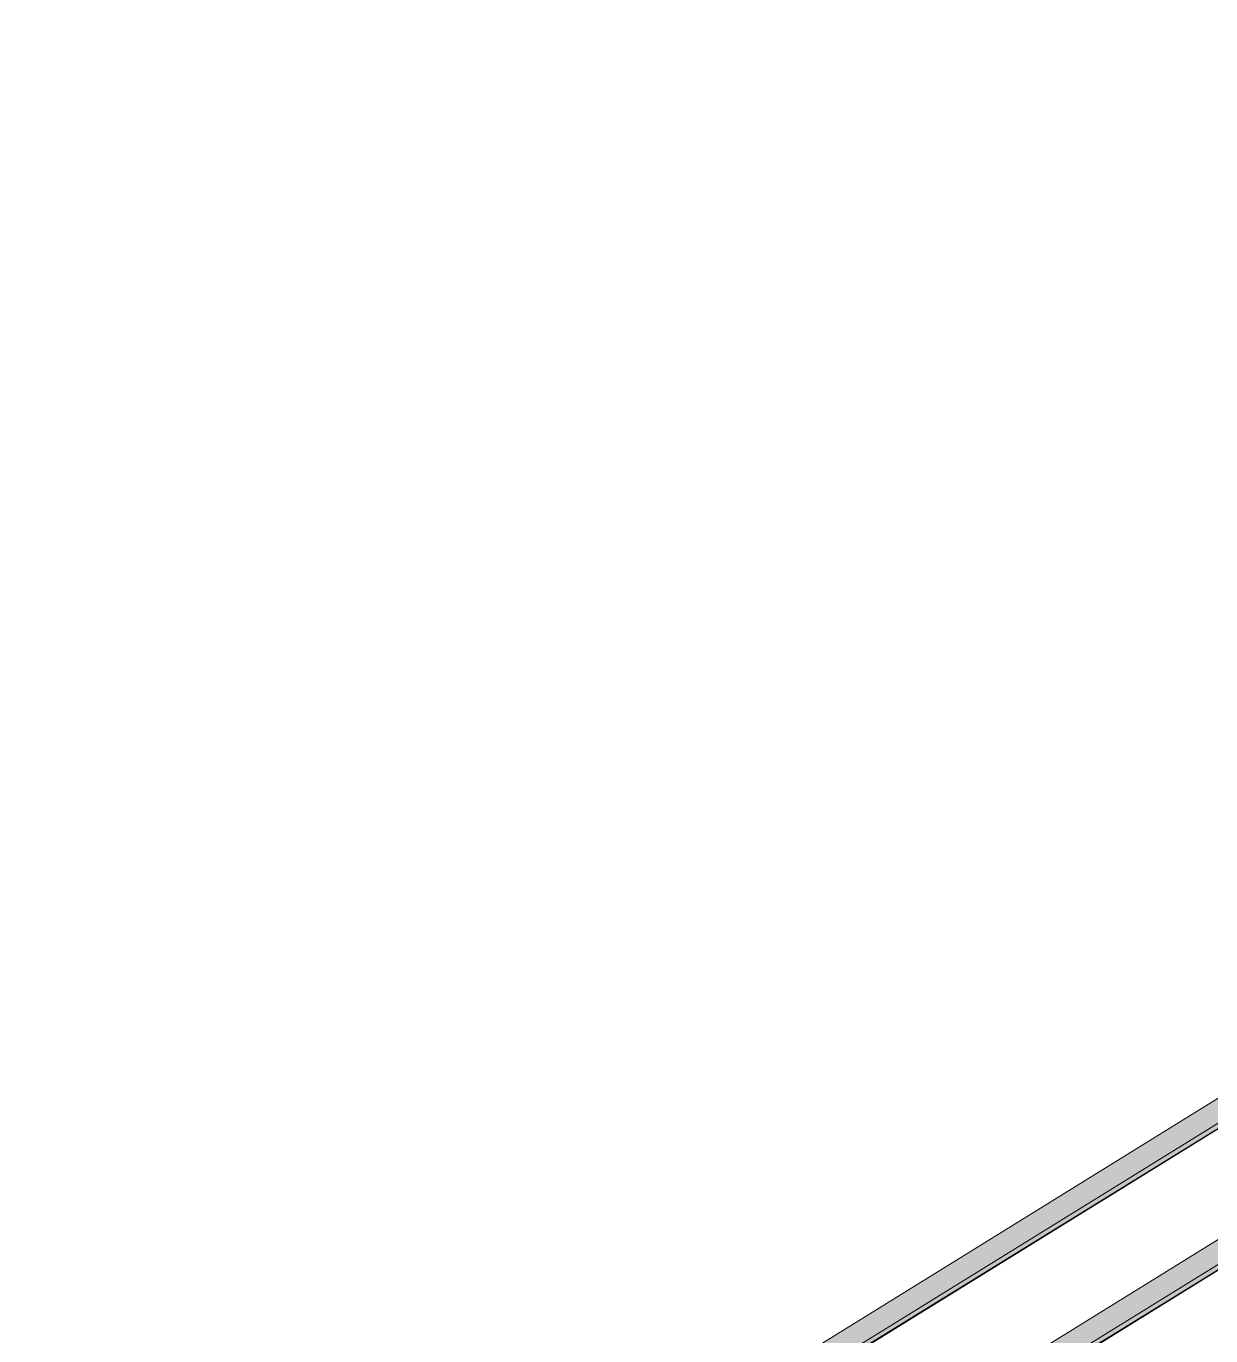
# Model space of a CAD drawing. Header units: inches. Extents: x -6642 to -982, y -7245 to 4230.
# Drawn here: x -2826.5 to -2408.4, y 3710.1 to 4172.5 of the extents above; entities that cross this region are included whole.
import ezdxf

# ---------------------------------------------------------------- set-up
doc = ezdxf.new("R2010")
doc.units = ezdxf.units.IN
doc.header["$MEASUREMENT"] = 0
doc.layers.add('S-BEAM', color=12, linetype='Continuous', lineweight=9)

# ---------------------------------------------------------------- blocks, each defined once
blk = doc.blocks.new('Z-Girder - Z-Girder-1581830-STRUCTURAL SCHEMATIC  - 3D - 2')
at = {"layer": 'S-BEAM'}
for points in [[(-10669.03, 3532.83), (-9636.56, 4171.6), (-9638.29, 4172.5), (-10670.76, 3533.73)], [(-10668.89, 3532.6), (-9636.42, 4171.37), (-9636.56, 4171.6), (-10669.03, 3532.83), (-10668.94, 3532.73)], [(-10668.78, 3526.33), (-9636.31, 4165.11), (-9636.42, 4171.37), (-10668.89, 3532.6)], [(-10668.72, 3526.24), (-9636.29, 4165.05), (-9636.31, 4165.11), (-10668.76, 3526.28), (-10668.73, 3526.25)], [(-10667.03, 3525.36), (-10666.65, 3525.67), (-9634.63, 4164.16), (-9636.25, 4165.01), (-10668.72, 3526.24), (-10667.55, 3525.63)], [(-10666.65, 3525.54), (-9634.21, 4164.35), (-9634.24, 4164.4), (-10666.68, 3525.58)]]:
    blk.add_hatch(color=256, dxfattribs=at).paths.add_polyline_path(points, flags=0)
for p, q in [((-10670.76, 3533.73), (-9638.29, 4172.5)), ((-9636.25, 4165.01), (-10668.72, 3526.24)), ((-9634.52, 4164.02), (-10666.99, 3525.25)), ((-9634.24, 4164.4), (-10666.71, 3525.63)), ((-9634.18, 4164.31), (-10666.65, 3525.54))]:
    blk.add_line(p, q, dxfattribs=at)

msp = doc.modelspace()

# ---------------------------------------------------------------- block references
at = {"layer": 'S-BEAM'}
for p in [(7844.27, 0), (7888, -22.84)]:
    msp.add_blockref('Z-Girder - Z-Girder-1581830-STRUCTURAL SCHEMATIC  - 3D - 2', p, dxfattribs=at)

doc.saveas('drawing.dxf')
